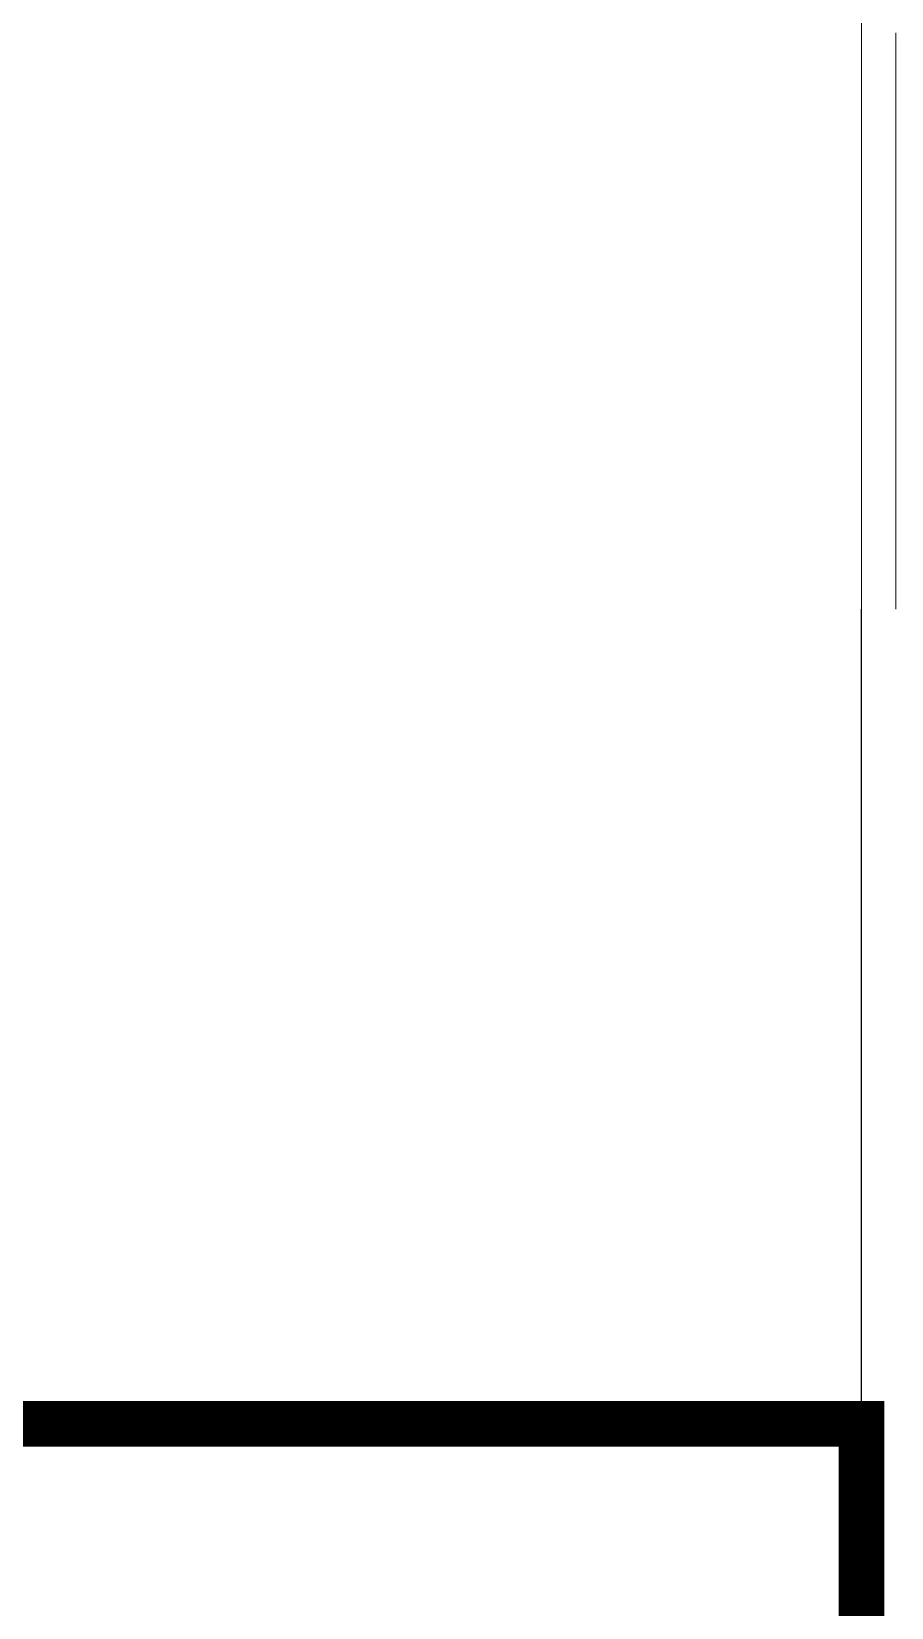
# Model space of a CAD drawing. Extents: x -18489 to 195597, y -1599 to 112111.
# Drawn here: x 23951 to 24328, y 26938 to 27629 of the extents above; entities that cross this region are included whole.
import ezdxf
from ezdxf.xclip import XClip

# ---------------------------------------------------------------- set-up
doc = ezdxf.new("R2010")
doc.units = 0
doc.header["$LTSCALE"] = 100
doc.header["$XCLIPFRAME"] = 2
doc.linetypes.add('188K-SM-07-F10-MECH-CR PIPE-Y2257103$0$X-S-FAB_SL ALL$0$Wipeout_Contour', pattern=[1, 0, -1])
for name, color, linetype in [('188K-SM-07-F10-MECH-CR PIPE-Y2257103$0$0-CF-BABY 位', 2, 'Continuous'), ('188K-SM-07-F10-MECH-CR PIPE-Y2257103$0$X-S-FAB_SL ALL$0$A-WALL-IN', 7, 'Continuous'), ('188K-SM-07-F10-MECH-CR PIPE-Y2257103$0$X-S-FAB_SL ALL$0$ASP_1', 1, 'Continuous'), ('188K-SM-07-F10-MECH-CR PIPE-Y2257103$0$X-S-FAB_SL ALL$0$ASP_3', 3, 'Continuous'), ('188K-SM-07-F10-MECH-CR PIPE-Y2257103$0$X-S-FAB_SL ALL$0$Hattch', 7, 'Continuous')]:
    doc.layers.add(name, color=color, linetype=linetype)

# ---------------------------------------------------------------- blocks, each defined once
blk = doc.blocks.new('188K-SM-07-F10-MECH-CR PIPE-Y2257103$0$TOOL123')
at = {"layer": '188K-SM-07-F10-MECH-CR PIPE-Y2257103$0$0-CF-BABY 位', "const_width": 20}
blk.add_lwpolyline([(24315, -84129.23), (23520, -84129.23), (23520, -83776.14), (24315, -83776.14)], close=True, dxfattribs=at)
blk = doc.blocks.new('188K-SM-07-F10-MECH-CR PIPE-Y2257103$0$X-S-FAB_SL ALL$0$剖面元素_427_3', base_point=(23061.26, -8263.06))
at = {"layer": '188K-SM-07-F10-MECH-CR PIPE-Y2257103$0$X-S-FAB_SL ALL$0$A-WALL-IN', "color": 3, "lineweight": 0}
for p, q in [((47376.26, -6943.06), (47376.26, -6963.06)), ((47376.26, -6963.06), (47376.26, -7218.06)), ((47391.26, -6965.56), (47391.26, -7218.06))]:
    blk.add_line(p, q, dxfattribs=at)
blk = doc.blocks.new('188K-SM-07-F10-MECH-CR PIPE-Y2257103$0$X-S-FAB_SL ALL$0$A$C2e9ab586')
at = {"layer": '188K-SM-07-F10-MECH-CR PIPE-Y2257103$0$X-S-FAB_SL ALL$0$A-WALL-IN', "color": 3, "lineweight": 0}
blk.add_line((-3791.39, 1307.5), (-3791.39, 895), dxfattribs=at)
at = {"layer": '188K-SM-07-F10-MECH-CR PIPE-Y2257103$0$X-S-FAB_SL ALL$0$A-WALL-IN', "lineweight": 0}
blk.add_blockref('188K-SM-07-F10-MECH-CR PIPE-Y2257103$0$X-S-FAB_SL ALL$0$剖面元素_427_3', (-28106.39, 285), dxfattribs=at)
at = {"color": 254, "linetype": '188K-SM-07-F10-MECH-CR PIPE-Y2257103$0$X-S-FAB_SL ALL$0$Wipeout_Contour', "lineweight": 0, "ltscale": 190994.403589}
blk.add_wipeout([(-3791.39, 1307.5), (-4151.24, 1307.5), (-4151.24, 1306.4), (-3791.39, 1306.4)], dxfattribs=at).dxf.layer = '188K-SM-07-F10-MECH-CR PIPE-Y2257103$0$X-S-FAB_SL ALL$0$Hattch'
at = {"color": 254, "linetype": '188K-SM-07-F10-MECH-CR PIPE-Y2257103$0$X-S-FAB_SL ALL$0$Wipeout_Contour', "lineweight": 0, "ltscale": 286121.298041}
blk.add_wipeout([(-4151.24, 1303.8), (-4165.44, 1303.8), (-4165.44, 1269), (-3791.39, 1269), (-3791.39, 1306.4), (-4151.24, 1306.4)], dxfattribs=at).dxf.layer = '188K-SM-07-F10-MECH-CR PIPE-Y2257103$0$X-S-FAB_SL ALL$0$Hattch'
blk = doc.blocks.new('188K-SM-07-F10-MECH-CR PIPE-Y2257103$0$X-S-FAB_SL ALL')
at = {"layer": '188K-SM-07-F10-MECH-CR PIPE-Y2257103$0$X-S-FAB_SL ALL$0$ASP_1'}
blk.add_blockref('188K-SM-07-F10-MECH-CR PIPE-Y2257103$0$X-S-FAB_SL ALL$0$A$C2e9ab586', (23632.864, -73288.977), dxfattribs=at)
at = {"layer": '188K-SM-07-F10-MECH-CR PIPE-Y2257103$0$X-S-FAB_SL ALL$0$ASP_3'}
blk.add_line((19841.479, -72758.977), (19841.479, -71958.977), dxfattribs=at)
blk = doc.blocks.new('188K-SM-07-F10-MECH-CR PIPE-Y2257103')
blk.add_blockref('188K-SM-07-F10-MECH-CR PIPE-Y2257103$0$TOOL123', (0, 110795.018))
ref = blk.add_blockref('188K-SM-07-F10-MECH-CR PIPE-Y2257103$0$X-S-FAB_SL ALL', (4473.521, 99334.763))
XClip(ref).set_block_clipping_path([(-7553.4648570136, -75341.9369645483), (24026.2025623869, -67725.7696244382)])

msp = doc.modelspace()

# ---------------------------------------------------------------- block references
msp.add_blockref('188K-SM-07-F10-MECH-CR PIPE-Y2257103', (0, 0))

doc.saveas('drawing.dxf')
